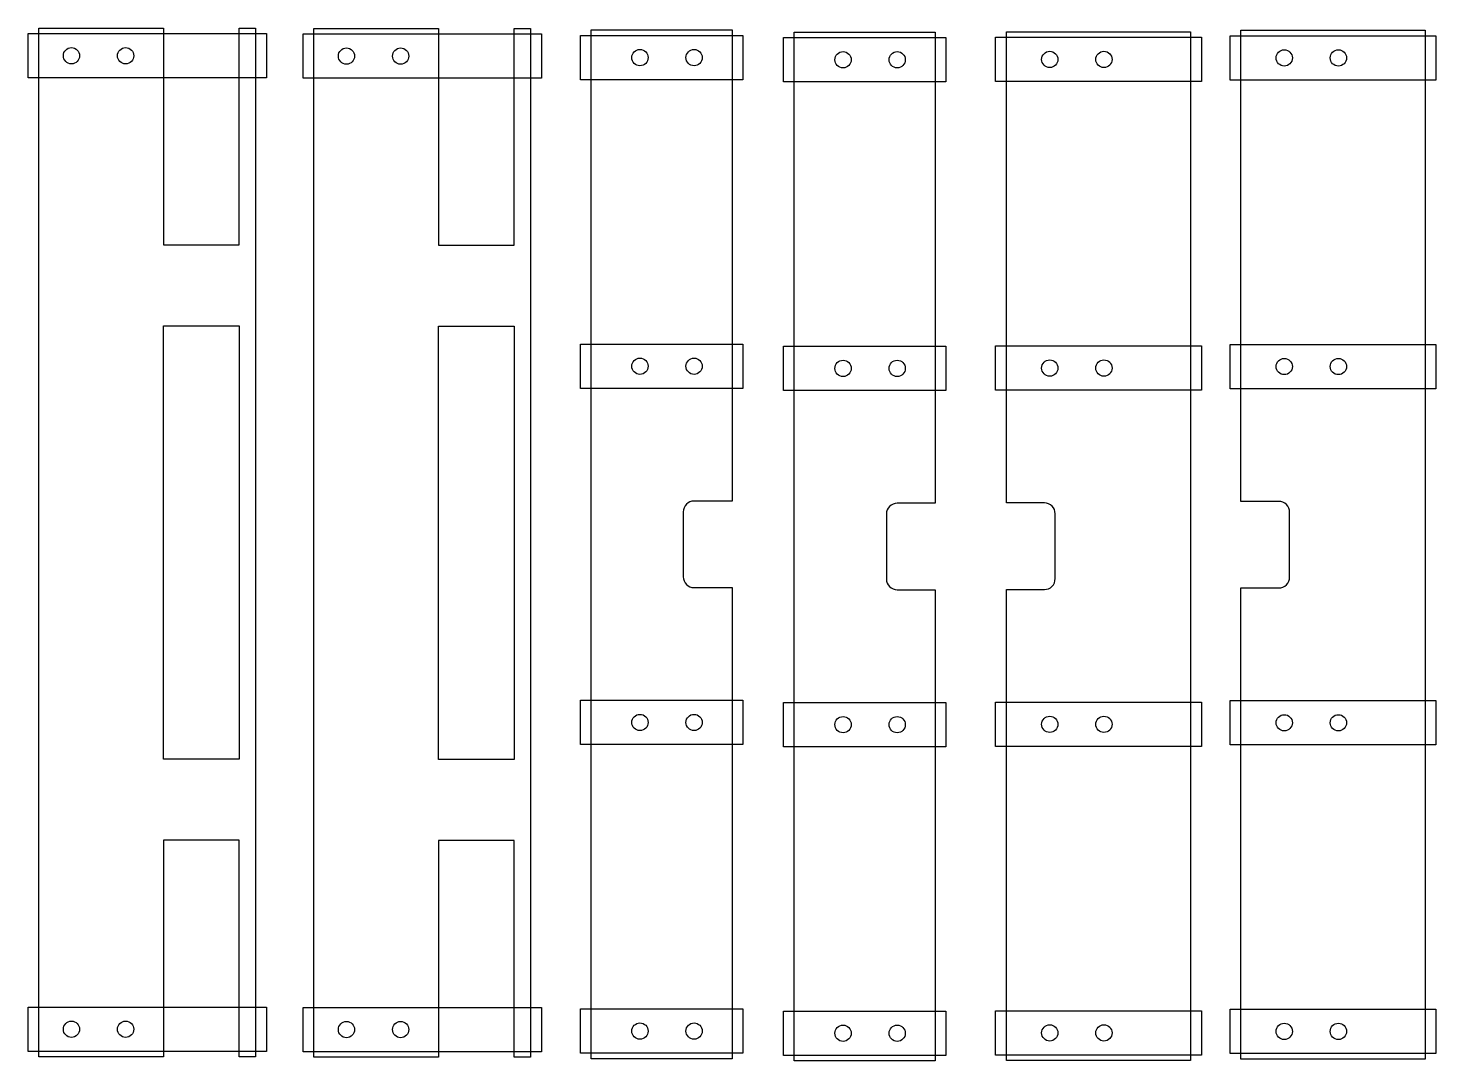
# Model space of a CAD drawing. Header units: millimetres. Extents: x 13 to 273, y 15 to 206.
import ezdxf

# ---------------------------------------------------------------- set-up
doc = ezdxf.new("R2010")
doc.units = ezdxf.units.MM
for name, color, linetype in [('1TPocket', 130, 'Continuous'), ('Hole', 210, 'Continuous'), ('Inline', 10, 'Continuous'), ('Outline', 50, 'Continuous')]:
    doc.layers.add(name, color=color, linetype=linetype)

msp = doc.modelspace()

# ---------------------------------------------------------------- linework, layer by layer
at = {"layer": '1TPocket'}
msp.add_line((142.99, 196.2), (114.99, 196.2), dxfattribs=at)
for points in [[(57, 204.74), (57, 196.54), (52, 196.54), (13, 196.54), (13, 204.74), (52, 204.74)], [(107.79, 204.68), (107.79, 196.48), (102.79, 196.48), (63.79, 196.48), (63.79, 204.68), (102.79, 204.68)], [(144.99, 196.2), (114.99, 196.2), (114.99, 204.4), (144.99, 204.4)], [(182.5, 204), (182.5, 195.8), (152.5, 195.8), (152.5, 204)], [(229.68, 195.86), (191.68, 195.86), (191.68, 204.06), (229.68, 204.06)], [(272.98, 204.34), (272.98, 196.14), (234.98, 196.14), (234.98, 204.34)], [(114.99, 147.4), (144.99, 147.4), (144.99, 139.2), (114.99, 139.2)], [(152.5, 147), (182.5, 147), (182.5, 138.8), (152.5, 138.8)], [(229.68, 147.06), (229.68, 138.86), (191.68, 138.86), (191.68, 147.06)], [(272.98, 147.34), (272.98, 139.14), (234.98, 139.14), (234.98, 147.34)], [(144.99, 81.6), (144.99, 73.4), (114.99, 73.4), (114.99, 81.6)], [(182.5, 81.2), (182.5, 73), (152.5, 73), (152.5, 81.2)], [(229.68, 81.26), (229.68, 73.06), (191.68, 73.06), (191.68, 81.26)], [(272.98, 81.54), (272.98, 73.34), (234.98, 73.34), (234.98, 81.54)], [(63.79, 16.68), (63.79, 24.88), (102.79, 24.88), (107.79, 24.88), (107.79, 16.68), (102.79, 16.68)], [(144.99, 24.6), (144.99, 16.4), (114.99, 16.4), (114.99, 24.6)], [(182.5, 24.2), (182.5, 16), (152.5, 16), (152.5, 24.2)], [(191.68, 24.26), (229.68, 24.26), (229.68, 16.06), (191.68, 16.06)], [(272.98, 24.54), (272.98, 16.34), (234.98, 16.34), (234.98, 24.54)]]:
    msp.add_lwpolyline(points, close=True, dxfattribs=at)
msp.add_lwpolyline([(38, 24.94), (57, 24.94), (57, 16.74), (52, 16.74), (13, 16.74), (13, 24.94), (55, 24.94)], dxfattribs=at)
at = {"layer": 'Hole'}
for centre in [(21, 200.64), (31, 200.64), (71.79, 200.58), (81.79, 200.58), (125.99, 200.3), (135.99, 200.3), (163.5, 199.9), (173.5, 199.9), (201.68, 199.96), (211.68, 199.96), (244.98, 200.24), (254.98, 200.24), (125.99, 143.3), (135.99, 143.3), (163.5, 142.9), (173.5, 142.9), (201.68, 142.96), (211.68, 142.96), (244.98, 143.24), (254.98, 143.24), (125.99, 77.5), (135.99, 77.5), (163.5, 77.1), (173.5, 77.1), (201.68, 77.16), (211.68, 77.16), (244.98, 77.44), (254.98, 77.44), (21, 20.84), (31, 20.84), (71.79, 20.78), (81.79, 20.78), (125.99, 20.5), (135.99, 20.5), (163.5, 20.1), (173.5, 20.1), (201.68, 20.16), (211.68, 20.16), (244.98, 20.44), (254.98, 20.44)]:
    msp.add_circle(centre, 1.5, dxfattribs=at)
at = {"layer": 'Inline'}
for points in [[(52, 70.74), (38, 70.74), (38, 150.74), (52, 150.74)], [(102.79, 70.68), (88.79, 70.68), (88.79, 150.68), (102.79, 150.68)]]:
    msp.add_lwpolyline(points, close=True, dxfattribs=at)
at = {"layer": 'Outline'}
for points in [[(15, 15.74), (15, 205.74), (38, 205.74), (38, 204.74), (38, 196.54), (38, 165.74), (52, 165.74), (52, 196.54), (52, 204.74), (52, 205.74), (55, 205.74), (55, 204.74), (55, 196.54), (55, 24.94), (55, 16.74), (55, 15.74), (52, 15.74), (52, 16.74), (52, 24.94), (52, 55.74), (38, 55.74), (38, 24.94), (38, 16.74), (38, 15.74)], [(102.79, 205.68), (105.79, 205.68), (105.79, 204.68), (105.79, 196.48), (105.79, 24.88), (105.79, 16.68), (105.79, 15.68), (102.79, 15.68), (102.79, 16.68), (102.79, 24.88), (102.79, 55.68), (88.79, 55.68), (88.79, 24.88), (88.79, 16.68), (88.79, 15.68), (65.79, 15.68), (65.79, 16.68), (65.79, 24.88), (65.79, 196.48), (65.79, 204.68), (65.79, 205.68), (88.79, 205.68), (88.79, 204.68), (88.79, 196.48), (88.79, 165.68), (102.79, 165.68), (102.79, 196.48), (102.79, 204.68)]]:
    msp.add_lwpolyline(points, close=True, dxfattribs=at)
for points in [[(135.99, 102.4), (142.99, 102.4), (142.99, 81.6), (142.99, 73.4), (142.99, 24.6), (142.99, 16.4), (142.99, 15.4), (116.99, 15.4), (116.99, 16.4), (116.99, 24.6), (116.99, 73.4), (116.99, 81.6), (116.99, 139.2), (116.99, 147.4), (116.99, 196.2), (116.99, 204.4), (116.99, 205.4), (142.99, 205.4), (142.99, 204.4), (142.99, 196.2), (142.99, 147.4), (142.99, 139.2), (142.99, 118.4), (135.99, 118.4, 0.414214), (133.99, 116.4), (133.99, 104.4, 0.414214)], [(173.5, 102), (180.5, 102), (180.5, 81.2), (180.5, 73), (180.5, 24.2), (180.5, 16), (180.5, 15), (154.5, 15), (154.5, 16), (154.5, 24.2), (154.5, 73), (154.5, 81.2), (154.5, 138.8), (154.5, 147), (154.5, 195.8), (154.5, 204), (154.5, 205), (180.5, 205), (180.5, 204), (180.5, 195.8), (180.5, 147), (180.5, 138.8), (180.5, 118), (173.5, 118, 0.414214), (171.5, 116), (171.5, 104, 0.414214)], [(200.68, 118.06), (193.68, 118.06), (193.68, 138.86), (193.68, 147.06), (193.68, 195.86), (193.68, 204.06), (193.68, 205.06), (227.68, 205.06), (227.68, 204.06), (227.68, 195.86), (227.68, 147.06), (227.68, 138.86), (227.68, 81.26), (227.68, 73.06), (227.68, 24.26), (227.68, 16.06), (227.68, 15.06), (193.68, 15.06), (193.68, 16.06), (193.68, 24.26), (193.68, 73.06), (193.68, 81.26), (193.68, 102.06), (200.68, 102.06, 0.414214), (202.68, 104.06), (202.68, 116.06, 0.414214)], [(243.98, 118.34), (236.98, 118.34), (236.98, 139.14), (236.98, 147.34), (236.98, 196.14), (236.98, 204.34), (236.98, 205.34), (270.98, 205.34), (270.98, 204.34), (270.98, 196.14), (270.98, 147.34), (270.98, 139.14), (270.98, 81.54), (270.98, 73.34), (270.98, 24.54), (270.98, 16.34), (270.98, 15.34), (236.98, 15.34), (236.98, 16.34), (236.98, 24.54), (236.98, 73.34), (236.98, 81.54), (236.98, 102.34), (243.98, 102.34, 0.414214), (245.98, 104.34), (245.98, 116.34, 0.414214)]]:
    msp.add_lwpolyline(points, format="xyb", close=True, dxfattribs=at)

doc.saveas('drawing.dxf')
